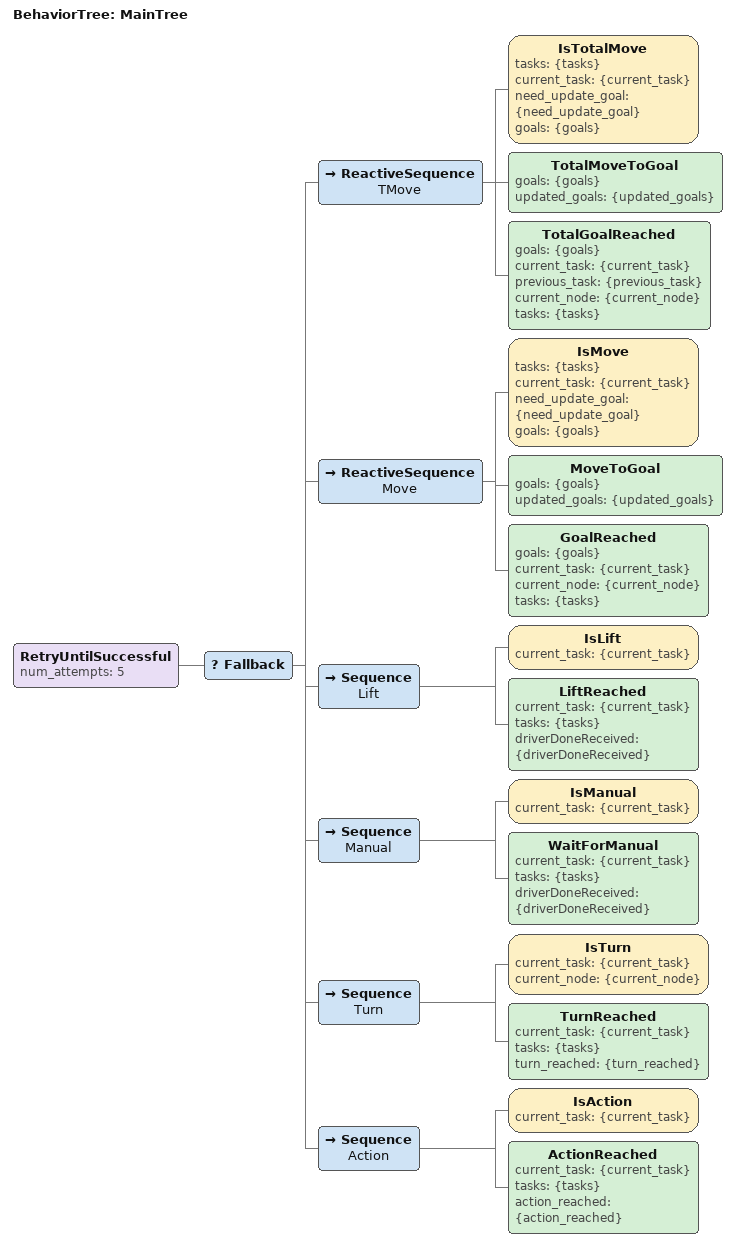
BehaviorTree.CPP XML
<root BTCPP_format="4" >
            <BehaviorTree ID="MainTree">
                <RetryUntilSuccessful num_attempts="5">
                    <Fallback>
                        <ReactiveSequence name="TMove">
                                <IsTotalMove tasks="{tasks}" current_task="{current_task}" need_update_goal="{need_update_goal}" goals="{goals}"/>
                                <TotalMoveToGoal goals="{goals}" updated_goals="{updated_goals}"/>
                                <TotalGoalReached goals="{goals}" current_task="{current_task}" previous_task="{previous_task}" current_node="{current_node}" tasks="{tasks}"/>
                        </ReactiveSequence>
                        <ReactiveSequence name="Move">
                                <IsMove tasks="{tasks}" current_task="{current_task}" need_update_goal="{need_update_goal}" goals="{goals}"/>
                                <MoveToGoal goals="{goals}" updated_goals="{updated_goals}"/>
                                <GoalReached goals="{goals}" current_task="{current_task}" current_node="{current_node}" tasks="{tasks}"/>
                        </ReactiveSequence>
                        <Sequence name="Lift">
                            <IsLift  current_task="{current_task}"/>
                            <LiftReached current_task="{current_task}" tasks="{tasks}" driverDoneReceived="{driverDoneReceived}" />
                        </Sequence>
                        <Sequence name="Manual">
                            <IsManual current_task="{current_task}"/>
                            <WaitForManual current_task="{current_task}" tasks="{tasks}" driverDoneReceived="{driverDoneReceived}"/>
                        </Sequence>
                        <Sequence  name="Turn">
                            <IsTurn current_task="{current_task}" current_node="{current_node}" />
                            <TurnReached current_task="{current_task}" tasks="{tasks}" turn_reached="{turn_reached}"/>
                        </Sequence>
                        <Sequence  name="Action">
                            <IsAction current_task="{current_task}" />
                            <ActionReached current_task="{current_task}" tasks="{tasks}" action_reached="{action_reached}"/>
                        </Sequence>
                    </Fallback>
                </RetryUntilSuccessful>
             </BehaviorTree>
        </root>
